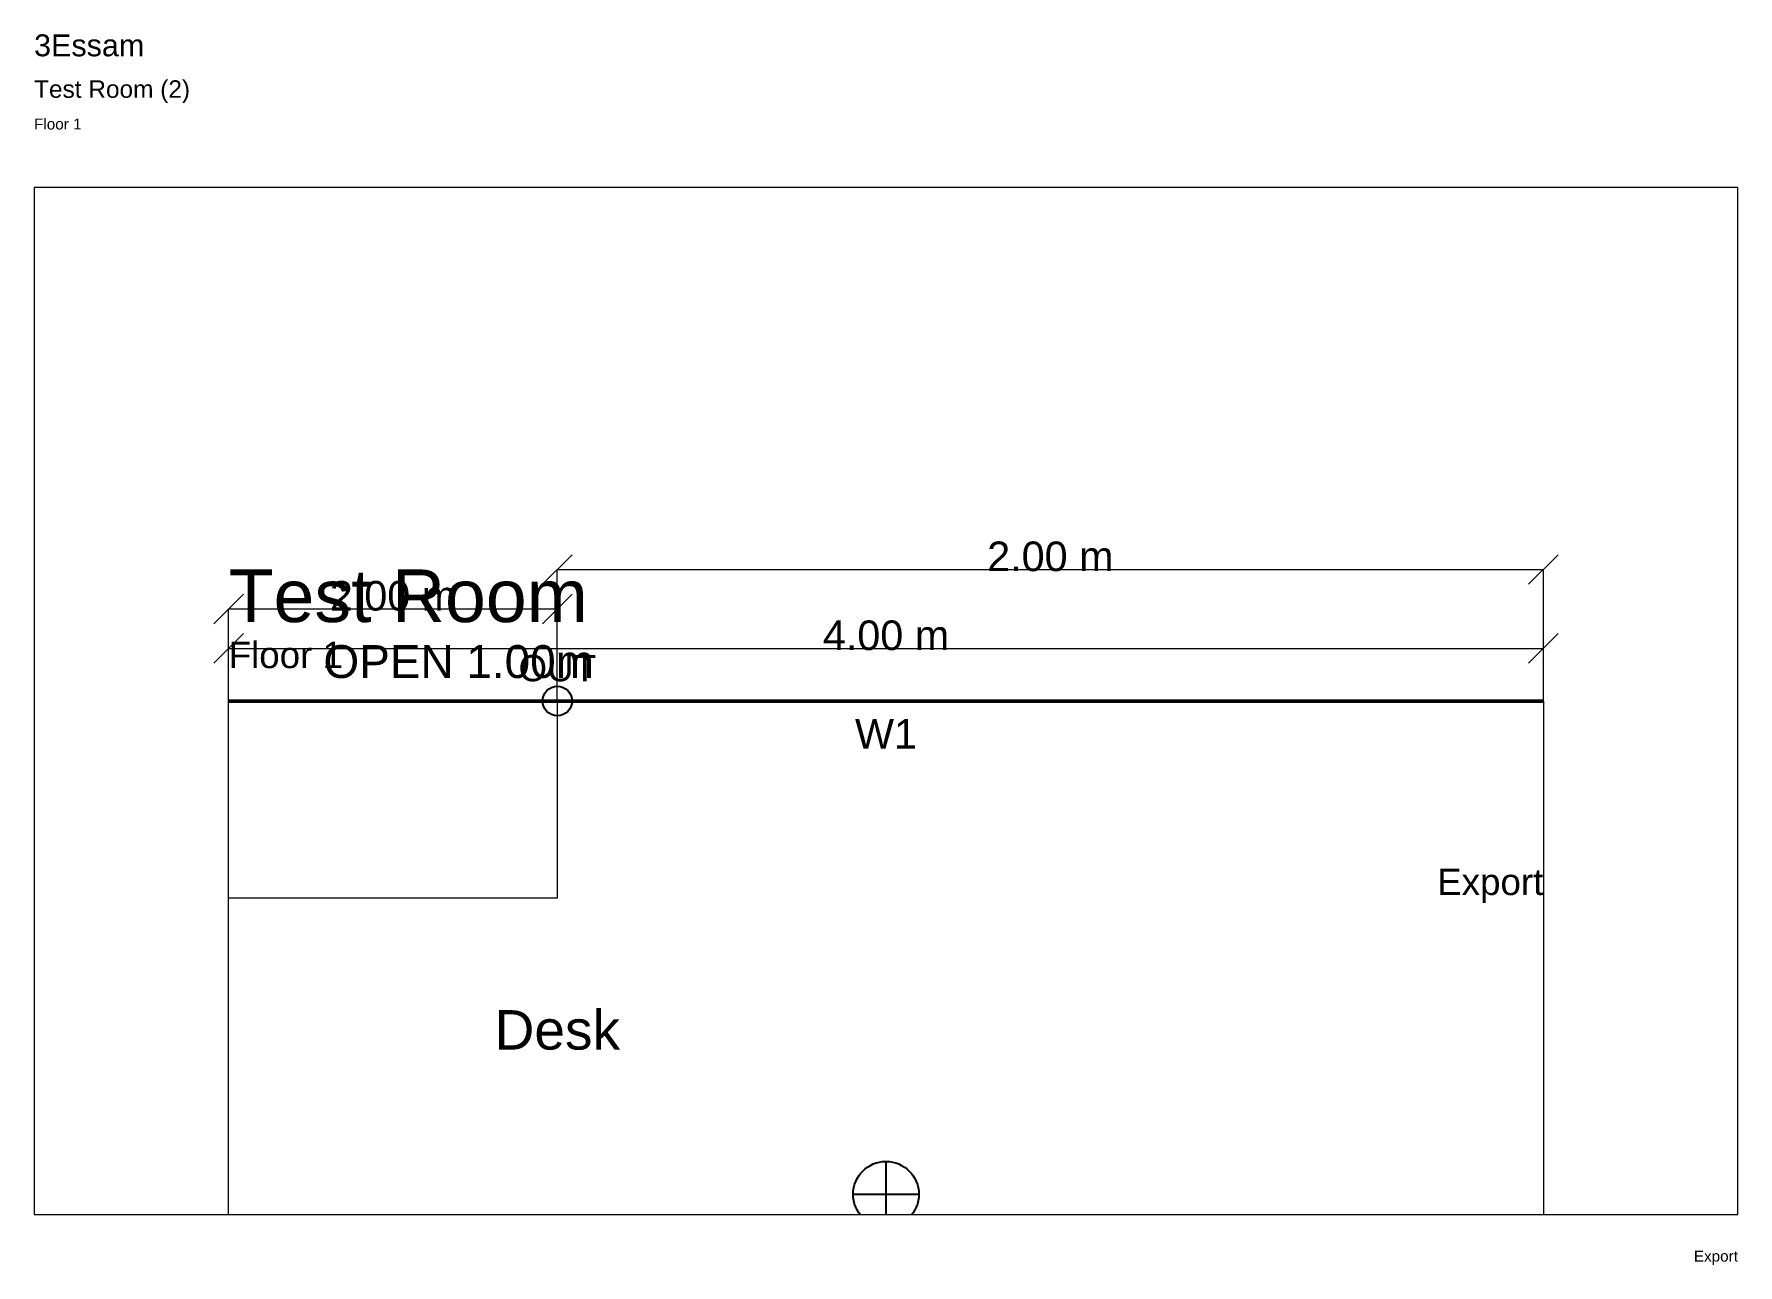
# Paper-space layout 'Test Room (2)' of a CAD drawing. Header units: metres, sheet in millimetres. Extents: x 15 to 405, y 6 to 288.
# The model-space entities are those that its viewports show. They can reach past a viewport. Long polylines and large blocks are cut down to what shows.
import ezdxf
from ezdxf.enums import TextEntityAlignment as Align

# ---------------------------------------------------------------- set-up
doc = ezdxf.new("R2010")
doc.units = ezdxf.units.M
for name, color, linetype, lineweight in [('ANNOTATIONS', 7, 'CONTINUOUS', 13), ('CEILING_LIGHTING', 2, 'CONTINUOUS', 25), ('DIM_ELECTRICAL', 6, 'CONTINUOUS', 13), ('DIM_WALLS', 5, 'CONTINUOUS', 13), ('DOORS', 30, 'CONTINUOUS', 50), ('ELECTRICAL_EXISTING', 3, 'CONTINUOUS', 25), ('FLOOR', 8, 'CONTINUOUS', 15), ('FURNITURE', 9, 'CONTINUOUS', 18), ('WALLS', 5, 'CONTINUOUS', 50)]:
    doc.layers.add(name, color=color, linetype=linetype, lineweight=lineweight)
doc.styles.get("Standard").update_dxf_attribs({"font": 'Arial.ttf'})

msp = doc.modelspace()

# ---------------------------------------------------------------- linework, layer by layer
at = {"layer": 'CEILING_LIGHTING'}
for p, q in [((8, -1.6), (8, -1.4)), ((7.9, -1.5), (8.1, -1.5))]:
    msp.add_line(p, q, dxfattribs=at)
msp.add_circle((8, -1.5), 0.1, dxfattribs=at)
at = {"layer": 'DIM_ELECTRICAL'}
for p, q in [((6.955, 0.355), (7.045, 0.445)), ((9.955, 0.355), (10.045, 0.445)), ((7, 0), (7, 0.4)), ((7, 0.4), (10, 0.4)), ((10, 0), (10, 0.4)), ((5.955, 0.235), (6.045, 0.325)), ((6.955, 0.235), (7.045, 0.325)), ((6, 0), (6, 0.28)), ((6, 0.28), (7, 0.28)), ((7, 0), (7, 0.28))]:
    msp.add_line(p, q, dxfattribs=at)
at = {"layer": 'DIM_WALLS'}
for p, q in [((5.955, 0.115), (6.045, 0.205)), ((6, 0), (6, 0.16)), ((6, 0.16), (10, 0.16)), ((9.955, 0.115), (10.045, 0.205)), ((10, 0), (10, 0.16))]:
    msp.add_line(p, q, dxfattribs=at)
at = {"layer": 'DOORS'}
msp.add_line((6.2, 0), (7.2, 0), dxfattribs=at)
at = {"layer": 'ELECTRICAL_EXISTING'}
msp.add_circle((7, 0), 0.045, dxfattribs=at)
at = {"layer": 'FLOOR'}
msp.add_lwpolyline([(6, 0), (10, 0), (10, -3), (6, -3)], close=True, dxfattribs=at)
at = {"layer": 'FURNITURE'}
msp.add_lwpolyline([(6, 0), (7, 0), (7, -0.6), (6, -0.6)], close=True, dxfattribs=at)
at = {"layer": 'WALLS'}
msp.add_line((6, 0), (10, 0), dxfattribs=at)

# ---------------------------------------------------------------- texts
at = {"layer": 'ANNOTATIONS'}
for s, height, p in [('Test Room', 0.16, (6, 0.32)), ('Floor 1', 0.08, (6, 0.14))]:
    msp.add_text(s, height=height, dxfattribs=at).set_placement(p, align=Align.MIDDLE_LEFT)
for s, height, p in [('OPEN 1.00m', 0.1, (6.7, 0.12)), ('W1', 0.09, (8, -0.1)), ('Desk', 0.12, (7, -1))]:
    msp.add_text(s, height=height, dxfattribs=at).set_placement(p, align=Align.MIDDLE_CENTER)
msp.add_text('Export', height=0.08, dxfattribs=at).set_placement((10, -0.55), align=Align.MIDDLE_RIGHT)
at = {"layer": 'DIM_ELECTRICAL'}
for p in [(8.5, 0.44), (6.5, 0.32)]:
    msp.add_text('2.00 m', height=0.09, dxfattribs=at).set_placement(p, align=Align.MIDDLE_CENTER)
at = {"layer": 'DIM_WALLS'}
msp.add_text('4.00 m', height=0.09, dxfattribs=at).set_placement((8, 0.2), align=Align.MIDDLE_CENTER)
at = {"layer": 'ELECTRICAL_EXISTING'}
msp.add_text('OUT', height=0.08, dxfattribs=at).set_placement((7, 0.1), align=Align.MIDDLE_CENTER)

psp = doc.layouts.new('Test Room (2)')

# ---------------------------------------------------------------- texts
at = {"layer": 'ANNOTATIONS'}
for s, height, p in [('3Essam', 5, (15, 285)), ('Test Room (2)', 4, (15, 275)), ('Floor 1', 2.5, (15, 267))]:
    psp.add_text(s, height=height, dxfattribs=at).set_placement(p, align=Align.MIDDLE_LEFT)
psp.add_text('Export', height=2.5, dxfattribs=at).set_placement((405, 8), align=Align.MIDDLE_RIGHT)

# ---------------------------------------------------------------- viewports
psp.add_viewport(center=(210, 135), size=(390, 235), view_center_point=(8, 0), view_height=3.123692, dxfattribs=at)

doc.saveas('drawing.dxf')
